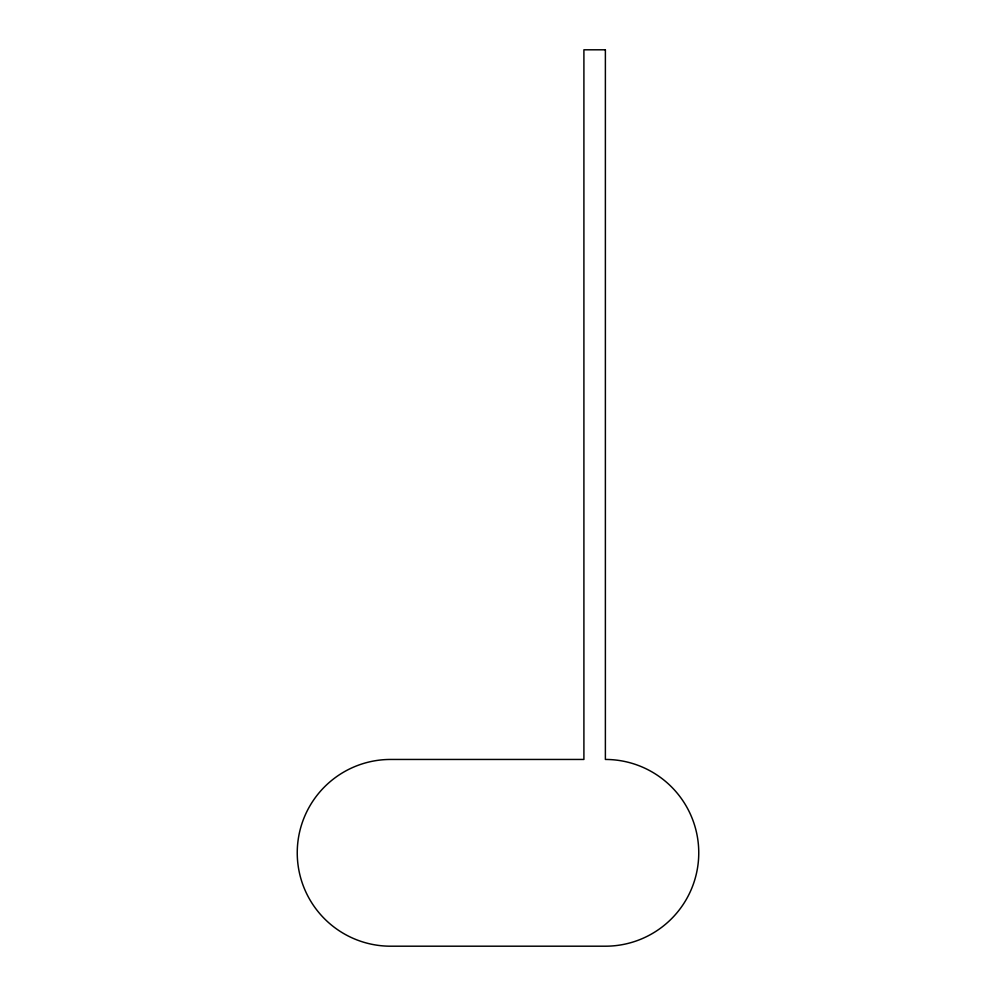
<?xml version="1.0" encoding="UTF-8"?>
<svg xmlns="http://www.w3.org/2000/svg" width="996" height="996" viewBox="0 0 996 996"><rect width="100%" height="100%" fill="white"/><g stroke="black" fill="none" stroke-linecap="round" stroke-linejoin="round"><path stroke-width="1.49" d="M605.381 49.8L583.905 49.8L583.905 759.45L390.619 759.45A93.375 93.375 0 0 0 297.244 852.825A93.375 93.375 0 0 0 390.619 946.2L605.381 946.2A93.375 93.375 0 0 0 698.756 852.825A93.375 93.375 0 0 0 605.381 759.45L605.381 49.8"/></g></svg>
